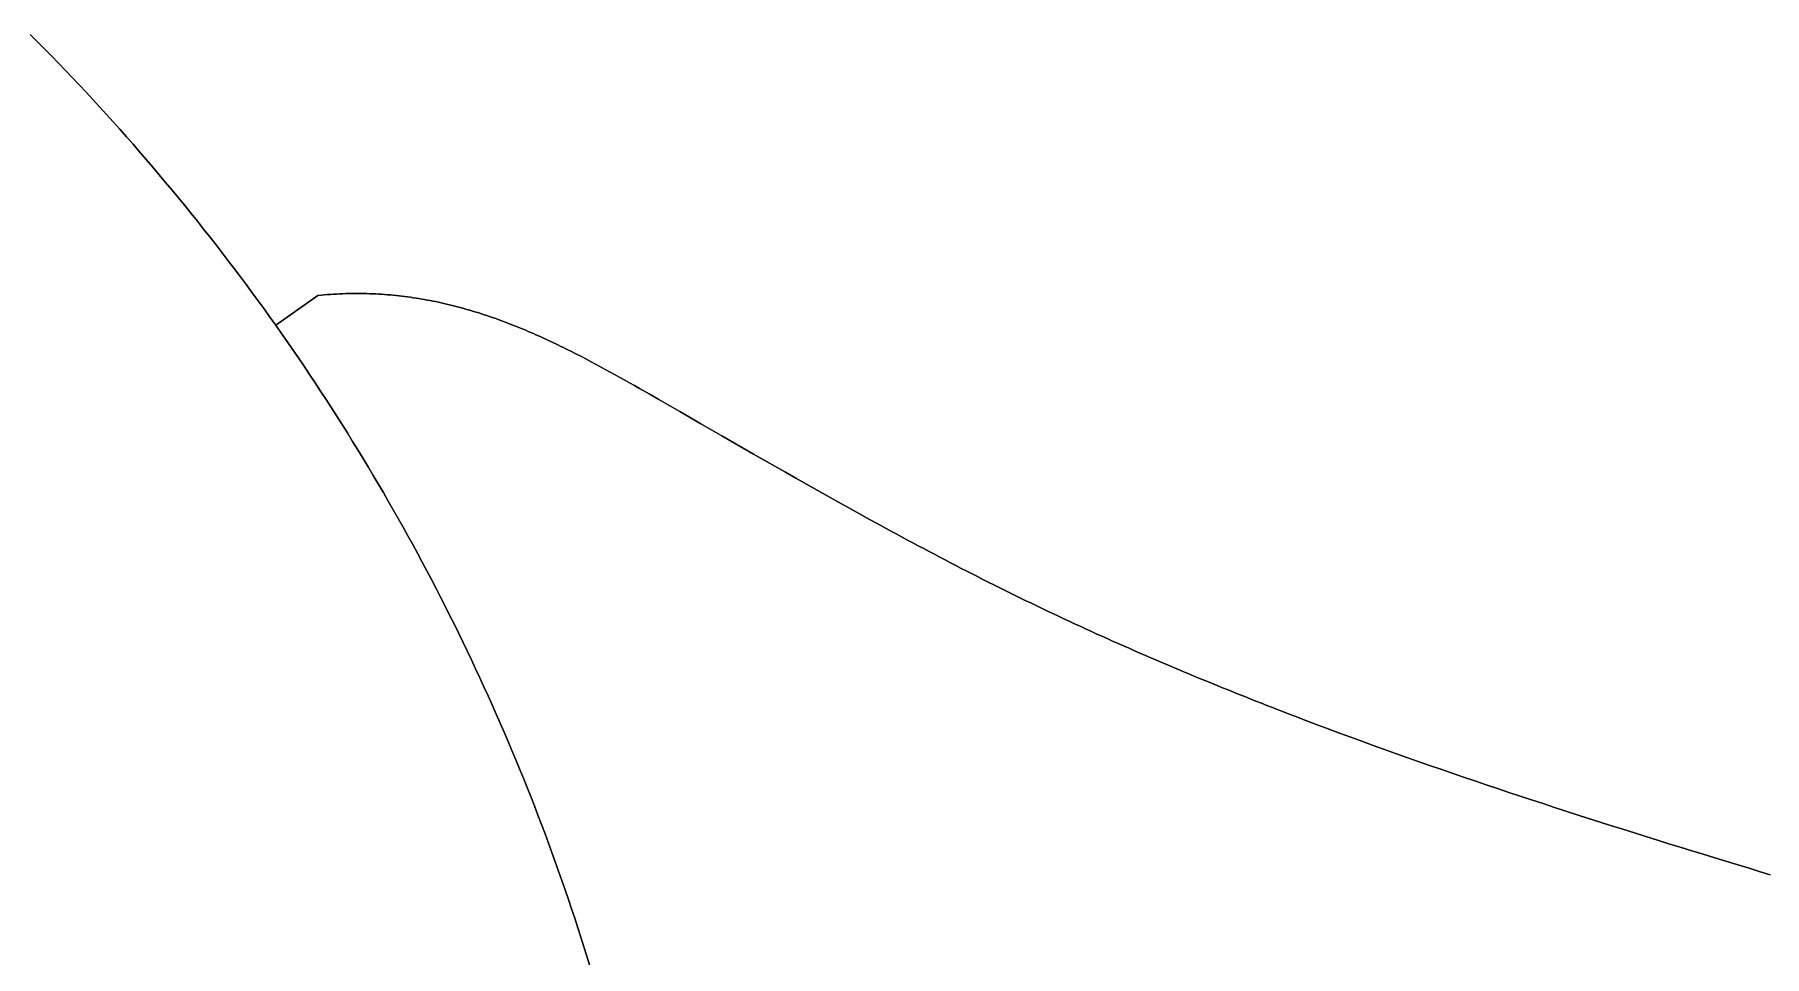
# Model space of a CAD drawing. Header units: millimetres. Extents: x 1811966 to 2218310, y 20519 to 471429.
# Drawn here: x 1941992 to 1957320, y 134613 to 142780 of the extents above; entities that cross this region are included whole.
import ezdxf

# ---------------------------------------------------------------- set-up
doc = ezdxf.new("R2010")
doc.units = ezdxf.units.MM
doc.layers.add('CLOSED_AREAS', color=7, linetype='Continuous')
doc.layers.add('REGION_HOLES', color=7, linetype='Continuous')

msp = doc.modelspace()

# ---------------------------------------------------------------- linework, layer by layer
at = {"layer": 'CLOSED_AREAS'}
for points in [[(1941953.129, 142779.831), (1942015.873, 142716.964), (1942078.335, 142653.816), (1942140.513, 142590.389), (1942202.405, 142526.683), (1942264.012, 142462.7), (1942325.33, 142398.441), (1942386.36, 142333.908), (1942447.099, 142269.102), (1942507.547, 142204.024), (1942567.703, 142138.675), (1942627.565, 142073.057), (1942687.131, 142007.171), (1942746.402, 141941.019), (1942805.375, 141874.601), (1942864.049, 141807.92), (1942922.424, 141740.976), (1942980.498, 141673.77), (1943038.269, 141606.305), (1943095.738, 141538.581), (1943152.902, 141470.6), (1943209.76, 141402.363), (1943266.312, 141333.872), (1943322.556, 141265.128), (1943378.49, 141196.132), (1943434.115, 141126.886), (1943489.428, 141057.391), (1943544.43, 140987.648), (1943599.117, 140917.66), (1943653.49, 140847.426), (1943707.548, 140776.95), (1943761.288, 140706.232), (1943814.711, 140635.273), (1943867.815, 140564.075), (1943920.599, 140492.64), (1943973.062, 140420.969), (1944025.202, 140349.063), (1944077.02, 140276.924), (1944128.513, 140204.553), (1944501.664, 140468.798), (1944529.51, 140471.491), (1944557.258, 140473.954), (1944584.906, 140476.187), (1944612.456, 140478.192), (1944639.909, 140479.972), (1944667.265, 140481.528), (1944694.525, 140482.862), (1944721.691, 140483.975), (1944748.762, 140484.87), (1944775.74, 140485.548), (1944802.625, 140486.011), (1944829.418, 140486.261), (1944856.12, 140486.3), (1944882.732, 140486.129), (1944909.254, 140485.75), (1944935.687, 140485.165), (1944962.033, 140484.376), (1944988.291, 140483.385), (1945014.463, 140482.193), (1945040.549, 140480.803), (1945066.55, 140479.215), (1945092.468, 140477.432), (1945118.301, 140475.455), (1945144.053, 140473.287), (1945169.722, 140470.93), (1945195.311, 140468.384), (1945220.819, 140465.651), (1945246.248, 140462.735), (1945271.599, 140459.636), (1945296.871, 140456.355), (1945322.067, 140452.896), (1945347.186, 140449.26), (1945372.229, 140445.448), (1945397.198, 140441.462), (1945422.093, 140437.304), (1945446.915, 140432.977), (1945471.664, 140428.481), (1945496.342, 140423.818), (1945520.949, 140418.991), (1945545.485, 140414.001), (1945569.953, 140408.85), (1945594.352, 140403.539), (1945618.683, 140398.071), (1945642.947, 140392.447), (1945667.145, 140386.669), (1945691.278, 140380.739), (1945715.346, 140374.659), (1945739.35, 140368.43), (1945763.292, 140362.054), (1945787.171, 140355.533), (1945810.988, 140348.869), (1945834.745, 140342.064), (1945858.441, 140335.119), (1945882.079, 140328.036), (1945905.658, 140320.817), (1945929.18, 140313.464), (1945952.645, 140305.979), (1945976.053, 140298.363), (1945999.407, 140290.618), (1946022.706, 140282.746), (1946045.951, 140274.749), (1946069.143, 140266.628), (1946092.284, 140258.386), (1946115.372, 140250.024), (1946138.411, 140241.543), (1946161.399, 140232.947), (1946184.338, 140224.236), (1946207.23, 140215.412), (1946230.073, 140206.477), (1946252.87, 140197.434), (1946275.621, 140188.283), (1946298.327, 140179.026), (1946320.989, 140169.666), (1946343.607, 140160.204), (1946366.182, 140150.641), (1946388.715, 140140.981), (1946411.207, 140131.223), (1946433.658, 140121.372), (1946456.07, 140111.427), (1946478.443, 140101.391), (1946500.778, 140091.265), (1946523.075, 140081.052), (1946545.336, 140070.753), (1946567.561, 140060.37), (1946589.751, 140049.905), (1946611.907, 140039.36), (1946634.029, 140028.736), (1946656.119, 140018.035), (1946678.177, 140007.26), (1946700.203, 139996.41), (1946722.2, 139985.49), (1946744.167, 139974.5), (1946788.015, 139952.318), (1946831.754, 139929.879), (1946875.39, 139907.198), (1946918.93, 139884.288), (1946962.38, 139861.164), (1947005.746, 139837.84), (1947049.034, 139814.332), (1947092.251, 139790.652), (1947135.403, 139766.816), (1947178.495, 139742.838), (1947221.535, 139718.732), (1947264.528, 139694.512), (1947307.481, 139670.194), (1947350.4, 139645.79), (1947436.161, 139596.787), (1947521.86, 139547.616), (1947708.837, 139440.105), (1947895.806, 139332.469), (1948082.813, 139224.832), (1948269.904, 139117.318), (1948363.496, 139063.645), (1948457.126, 139010.049), (1948550.8, 138956.545), (1948644.525, 138903.148), (1948738.305, 138849.875), (1948832.148, 138796.74), (1948926.058, 138743.759), (1949020.041, 138690.947), (1949114.104, 138638.32), (1949208.252, 138585.893), (1949302.491, 138533.681), (1949396.826, 138481.7), (1949491.265, 138429.966), (1949585.811, 138378.493), (1949633.127, 138352.86), (1949680.472, 138327.298), (1949727.847, 138301.809), (1949775.252, 138276.395), (1949822.69, 138251.058), (1949870.159, 138225.8), (1949917.661, 138200.622), (1949965.197, 138175.528), (1950012.767, 138150.518), (1950060.373, 138125.595), (1950108.014, 138100.76), (1950155.692, 138076.016), (1950203.407, 138051.365), (1950251.16, 138026.807), (1950298.952, 138002.346), (1950346.783, 137977.983), (1950394.654, 137953.72), (1950442.567, 137929.56), (1950490.521, 137905.503), (1950538.517, 137881.552), (1950586.03, 137857.969), (1950633.585, 137834.491), (1950681.181, 137811.117), (1950728.819, 137787.846), (1950776.498, 137764.678), (1950824.218, 137741.612), (1950871.978, 137718.648), (1950919.78, 137695.785), (1950967.621, 137673.021), (1951015.503, 137650.357), (1951063.424, 137627.792), (1951111.385, 137605.325), (1951159.385, 137582.956), (1951207.425, 137560.683), (1951255.503, 137538.506), (1951303.62, 137516.425), (1951351.775, 137494.438), (1951399.969, 137472.546), (1951448.2, 137450.747), (1951496.469, 137429.041), (1951544.776, 137407.427), (1951593.119, 137385.904), (1951641.5, 137364.472), (1951689.918, 137343.13), (1951738.372, 137321.878), (1951786.862, 137300.714), (1951835.388, 137279.639), (1951883.95, 137258.651), (1951932.548, 137237.749), (1951981.181, 137216.934), (1952029.849, 137196.204), (1952078.552, 137175.559), (1952127.29, 137154.998), (1952176.062, 137134.52), (1952224.868, 137114.125), (1952273.709, 137093.812), (1952322.582, 137073.581), (1952371.49, 137053.43), (1952420.43, 137033.36), (1952469.404, 137013.368), (1952518.41, 136993.456), (1952567.449, 136973.621), (1952616.52, 136953.864), (1952665.623, 136934.184), (1952714.758, 136914.579), (1952763.925, 136895.05), (1952813.122, 136875.596), (1952862.351, 136856.216), (1952911.611, 136836.909), (1952960.902, 136817.675), (1953010.223, 136798.513), (1953059.574, 136779.422), (1953108.955, 136760.402), (1953158.365, 136741.452), (1953257.275, 136703.76), (1953356.3, 136666.339), (1953455.44, 136629.185), (1953554.691, 136592.293), (1953654.053, 136555.657), (1953753.524, 136519.271), (1953853.101, 136483.131), (1953952.782, 136447.231), (1954052.567, 136411.565), (1954152.452, 136376.129), (1954252.436, 136340.917), (1954352.518, 136305.923), (1954452.694, 136271.143), (1954552.965, 136236.571), (1954653.326, 136202.201), (1954753.777, 136168.028), (1954854.316, 136134.047), (1954954.941, 136100.253), (1955055.65, 136066.64), (1955156.441, 136033.203), (1955257.312, 135999.936), (1955358.261, 135966.834), (1955459.287, 135933.892), (1955560.387, 135901.105), (1955661.56, 135868.466), (1955762.804, 135835.972), (1955864.117, 135803.616), (1955965.496, 135771.392), (1956066.941, 135739.297), (1956168.449, 135707.323), (1956270.019, 135675.467), (1956371.648, 135643.723), (1956473.334, 135612.084), (1956575.077, 135580.547), (1956676.873, 135549.105), (1956778.721, 135517.753), (1956880.619, 135486.487), (1956978.709, 135456.479), (1957076.845, 135426.551), (1957175.028, 135396.705), (1957273.261, 135366.948), (1957371.544, 135337.284)], [(1957371.544, 135337.284), (1957273.261, 135366.948), (1957175.028, 135396.705), (1957076.845, 135426.551), (1956978.709, 135456.479), (1956880.619, 135486.487), (1956778.721, 135517.753), (1956676.873, 135549.105), (1956575.077, 135580.547), (1956473.334, 135612.084), (1956371.648, 135643.723), (1956270.019, 135675.467), (1956168.449, 135707.323), (1956066.941, 135739.297), (1955965.496, 135771.392), (1955864.117, 135803.616), (1955762.804, 135835.972), (1955661.56, 135868.466), (1955560.387, 135901.105), (1955459.287, 135933.892), (1955358.261, 135966.834), (1955257.312, 135999.936), (1955156.441, 136033.203), (1955055.65, 136066.64), (1954954.941, 136100.253), (1954854.316, 136134.047), (1954753.777, 136168.028), (1954653.326, 136202.201), (1954552.965, 136236.571), (1954452.694, 136271.143), (1954352.518, 136305.923), (1954252.436, 136340.917), (1954152.452, 136376.129), (1954052.567, 136411.565), (1953952.782, 136447.231), (1953853.101, 136483.131), (1953753.524, 136519.271), (1953654.053, 136555.657), (1953554.691, 136592.293), (1953455.44, 136629.185), (1953356.3, 136666.339), (1953257.275, 136703.76), (1953158.365, 136741.452), (1953108.955, 136760.402), (1953059.574, 136779.422), (1953010.223, 136798.513), (1952960.902, 136817.675), (1952911.611, 136836.909), (1952862.351, 136856.216), (1952813.122, 136875.596), (1952763.925, 136895.05), (1952714.758, 136914.579), (1952665.623, 136934.184), (1952616.52, 136953.864), (1952567.449, 136973.621), (1952518.41, 136993.456), (1952469.404, 137013.368), (1952420.43, 137033.36), (1952371.49, 137053.43), (1952322.582, 137073.581), (1952273.709, 137093.812), (1952224.868, 137114.125), (1952176.062, 137134.52), (1952127.29, 137154.998), (1952078.552, 137175.559), (1952029.849, 137196.204), (1951981.181, 137216.934), (1951932.548, 137237.749), (1951883.95, 137258.651), (1951835.388, 137279.639), (1951786.862, 137300.714), (1951738.372, 137321.878), (1951689.918, 137343.13), (1951641.5, 137364.472), (1951593.119, 137385.904), (1951544.776, 137407.427), (1951496.469, 137429.041), (1951448.2, 137450.747), (1951399.969, 137472.546), (1951351.775, 137494.438), (1951303.62, 137516.425), (1951255.503, 137538.506), (1951207.425, 137560.683), (1951159.385, 137582.956), (1951111.385, 137605.325), (1951063.424, 137627.792), (1951015.503, 137650.357), (1950967.621, 137673.021), (1950919.78, 137695.785), (1950871.978, 137718.648), (1950824.218, 137741.612), (1950776.498, 137764.678), (1950728.819, 137787.846), (1950681.181, 137811.117), (1950633.585, 137834.491), (1950586.03, 137857.969), (1950538.517, 137881.552), (1950490.521, 137905.503), (1950442.567, 137929.56), (1950394.654, 137953.72), (1950346.783, 137977.983), (1950298.952, 138002.346), (1950251.16, 138026.807), (1950203.407, 138051.365), (1950155.692, 138076.016), (1950108.014, 138100.76), (1950060.373, 138125.595), (1950012.767, 138150.518), (1949965.197, 138175.528), (1949917.661, 138200.622), (1949870.159, 138225.8), (1949822.69, 138251.058), (1949775.252, 138276.395), (1949727.847, 138301.809), (1949680.472, 138327.298), (1949633.127, 138352.86), (1949585.811, 138378.493), (1949491.265, 138429.966), (1949396.826, 138481.7), (1949302.491, 138533.681), (1949208.252, 138585.893), (1949114.104, 138638.32), (1949020.041, 138690.947), (1948926.058, 138743.759), (1948832.148, 138796.74), (1948738.305, 138849.875), (1948644.525, 138903.148), (1948550.8, 138956.545), (1948457.126, 139010.049), (1948363.496, 139063.645), (1948269.904, 139117.318), (1948082.813, 139224.832), (1947895.806, 139332.469), (1947708.837, 139440.105), (1947521.86, 139547.616), (1947436.161, 139596.787), (1947350.4, 139645.79), (1947307.481, 139670.194), (1947264.528, 139694.512), (1947221.535, 139718.732), (1947178.495, 139742.838), (1947135.403, 139766.816), (1947092.251, 139790.652), (1947049.034, 139814.332), (1947005.746, 139837.84), (1946962.38, 139861.164), (1946918.93, 139884.288), (1946875.39, 139907.198), (1946831.754, 139929.879), (1946788.015, 139952.318), (1946744.167, 139974.5), (1946722.2, 139985.49), (1946700.203, 139996.41), (1946678.177, 140007.26), (1946656.119, 140018.035), (1946634.029, 140028.736), (1946611.907, 140039.36), (1946589.751, 140049.905), (1946567.561, 140060.37), (1946545.336, 140070.753), (1946523.075, 140081.052), (1946500.778, 140091.265), (1946478.443, 140101.391), (1946456.07, 140111.427), (1946433.658, 140121.372), (1946411.207, 140131.223), (1946388.715, 140140.981), (1946366.182, 140150.641), (1946343.607, 140160.204), (1946320.989, 140169.666), (1946298.327, 140179.026), (1946275.621, 140188.283), (1946252.87, 140197.434), (1946230.073, 140206.477), (1946207.23, 140215.412), (1946184.338, 140224.236), (1946161.399, 140232.947), (1946138.411, 140241.543), (1946115.372, 140250.024), (1946092.284, 140258.386), (1946069.143, 140266.628), (1946045.951, 140274.749), (1946022.706, 140282.746), (1945999.407, 140290.618), (1945976.053, 140298.363), (1945952.645, 140305.979), (1945929.18, 140313.464), (1945905.658, 140320.817), (1945882.079, 140328.036), (1945858.441, 140335.119), (1945834.745, 140342.064), (1945810.988, 140348.869), (1945787.171, 140355.533), (1945763.292, 140362.054), (1945739.35, 140368.43), (1945715.346, 140374.659), (1945691.278, 140380.739), (1945667.145, 140386.669), (1945642.947, 140392.447), (1945618.683, 140398.071), (1945594.352, 140403.539), (1945569.953, 140408.85), (1945545.485, 140414.001), (1945520.949, 140418.991), (1945496.342, 140423.818), (1945471.664, 140428.481), (1945446.915, 140432.977), (1945422.093, 140437.304), (1945397.198, 140441.462), (1945372.229, 140445.448), (1945347.186, 140449.26), (1945322.067, 140452.896), (1945296.871, 140456.355), (1945271.599, 140459.636), (1945246.248, 140462.735), (1945220.819, 140465.651), (1945195.311, 140468.384), (1945169.722, 140470.93), (1945144.053, 140473.287), (1945118.301, 140475.455), (1945092.468, 140477.432), (1945066.55, 140479.215), (1945040.549, 140480.803), (1945014.463, 140482.193), (1944988.291, 140483.385), (1944962.033, 140484.376), (1944935.687, 140485.165), (1944909.254, 140485.75), (1944882.732, 140486.129), (1944856.12, 140486.3), (1944829.418, 140486.261), (1944802.625, 140486.011), (1944775.74, 140485.548), (1944748.762, 140484.87), (1944721.691, 140483.975), (1944694.525, 140482.862), (1944667.265, 140481.528), (1944639.909, 140479.972), (1944612.456, 140478.192), (1944584.906, 140476.187), (1944557.258, 140473.954), (1944529.51, 140471.491), (1944501.664, 140468.798), (1944128.513, 140204.553), (1944179.291, 140132.509), (1944229.746, 140060.24), (1944279.88, 139987.747), (1944329.69, 139915.031), (1944379.176, 139842.095), (1944428.337, 139768.939), (1944477.172, 139695.565), (1944525.679, 139621.974), (1944573.859, 139548.168), (1944621.709, 139474.148), (1944669.229, 139399.915), (1944716.419, 139325.472), (1944763.276, 139250.82), (1944809.801, 139175.959), (1944855.991, 139100.893), (1944901.848, 139025.621), (1944947.368, 138950.146), (1944992.552, 138874.469), (1945037.399, 138798.592), (1945081.907, 138722.515), (1945126.076, 138646.242), (1945169.906, 138569.772), (1945213.394, 138493.108), (1945256.541, 138416.251), (1945299.344, 138339.203), (1945341.805, 138261.965), (1945383.921, 138184.538), (1945425.692, 138106.925), (1945467.117, 138029.127), (1945508.196, 137951.145), (1945548.926, 137872.981), (1945589.309, 137794.637), (1945629.342, 137716.113), (1945669.025, 137637.412), (1945708.357, 137558.535), (1945747.338, 137479.484), (1945785.966, 137400.26), (1945824.241, 137320.864), (1945862.163, 137241.299), (1945899.729, 137161.566), (1945936.941, 137081.667), (1945973.796, 137001.603), (1946010.295, 136921.375), (1946046.435, 136840.986), (1946082.218, 136760.436), (1946117.642, 136679.729), (1946152.706, 136598.864), (1946187.409, 136517.844), (1946221.752, 136436.67), (1946255.733, 136355.344), (1946289.351, 136273.867), (1946322.606, 136192.242), (1946355.498, 136110.469), (1946388.025, 136028.551), (1946420.187, 135946.489), (1946451.983, 135864.284), (1946483.414, 135781.939), (1946514.477, 135699.455), (1946545.172, 135616.833), (1946575.5, 135534.075), (1946605.458, 135451.183), (1946635.048, 135368.158), (1946664.267, 135285.003), (1946693.116, 135201.718), (1946721.594, 135118.306), (1946749.7, 135034.768), (1946777.434, 134951.105), (1946804.795, 134867.32), (1946831.783, 134783.413), (1946858.397, 134699.388), (1946884.637, 134615.245), (1946910.501, 134530.985)]]:
    msp.add_lwpolyline(points, dxfattribs=at)
at = {"layer": 'REGION_HOLES'}
msp.add_lwpolyline([(1946910.501, 134530.985), (1946884.637, 134615.245), (1946858.397, 134699.388), (1946831.783, 134783.413), (1946804.795, 134867.32), (1946777.434, 134951.105), (1946749.7, 135034.768), (1946721.594, 135118.306), (1946693.116, 135201.718), (1946664.267, 135285.003), (1946635.048, 135368.158), (1946605.458, 135451.183), (1946575.5, 135534.075), (1946545.172, 135616.833), (1946514.477, 135699.455), (1946483.414, 135781.939), (1946451.983, 135864.284), (1946420.187, 135946.489), (1946388.025, 136028.551), (1946355.498, 136110.469), (1946322.606, 136192.242), (1946289.351, 136273.867), (1946255.733, 136355.344), (1946221.752, 136436.67), (1946187.409, 136517.844), (1946152.706, 136598.864), (1946117.642, 136679.729), (1946082.218, 136760.436), (1946046.435, 136840.986), (1946010.295, 136921.375), (1945973.796, 137001.603), (1945936.941, 137081.667), (1945899.729, 137161.566), (1945862.163, 137241.299), (1945824.241, 137320.864), (1945785.966, 137400.26), (1945747.338, 137479.484), (1945708.357, 137558.535), (1945669.025, 137637.412), (1945629.342, 137716.113), (1945589.309, 137794.637), (1945548.926, 137872.981), (1945508.196, 137951.145), (1945467.117, 138029.127), (1945425.692, 138106.925), (1945383.921, 138184.538), (1945341.805, 138261.965), (1945299.344, 138339.203), (1945256.541, 138416.251), (1945213.394, 138493.108), (1945169.906, 138569.772), (1945126.076, 138646.242), (1945081.907, 138722.515), (1945037.399, 138798.592), (1944992.552, 138874.469), (1944947.368, 138950.146), (1944901.848, 139025.621), (1944855.991, 139100.893), (1944809.801, 139175.959), (1944763.276, 139250.82), (1944716.419, 139325.472), (1944669.229, 139399.915), (1944621.709, 139474.148), (1944573.859, 139548.168), (1944525.679, 139621.974), (1944477.172, 139695.565), (1944428.337, 139768.939), (1944379.176, 139842.095), (1944329.69, 139915.031), (1944279.88, 139987.747), (1944229.746, 140060.24), (1944179.291, 140132.509), (1944128.513, 140204.553), (1944077.02, 140276.924), (1944025.202, 140349.063), (1943973.062, 140420.969), (1943920.599, 140492.64), (1943867.815, 140564.075), (1943814.711, 140635.273), (1943761.288, 140706.232), (1943707.548, 140776.95), (1943653.49, 140847.426), (1943599.117, 140917.66), (1943544.43, 140987.648), (1943489.428, 141057.391), (1943434.115, 141126.886), (1943378.49, 141196.132), (1943322.556, 141265.128), (1943266.312, 141333.872), (1943209.76, 141402.363), (1943152.902, 141470.6), (1943095.738, 141538.581), (1943038.269, 141606.305), (1942980.498, 141673.77), (1942922.424, 141740.976), (1942864.049, 141807.92), (1942805.375, 141874.601), (1942746.402, 141941.019), (1942687.131, 142007.171), (1942627.565, 142073.057), (1942567.703, 142138.675), (1942507.547, 142204.024), (1942447.099, 142269.102), (1942386.36, 142333.908), (1942325.33, 142398.441), (1942264.012, 142462.7), (1942202.405, 142526.683), (1942140.513, 142590.389), (1942078.335, 142653.816), (1942015.873, 142716.964), (1941953.129, 142779.831)], dxfattribs=at)

doc.saveas('drawing.dxf')
